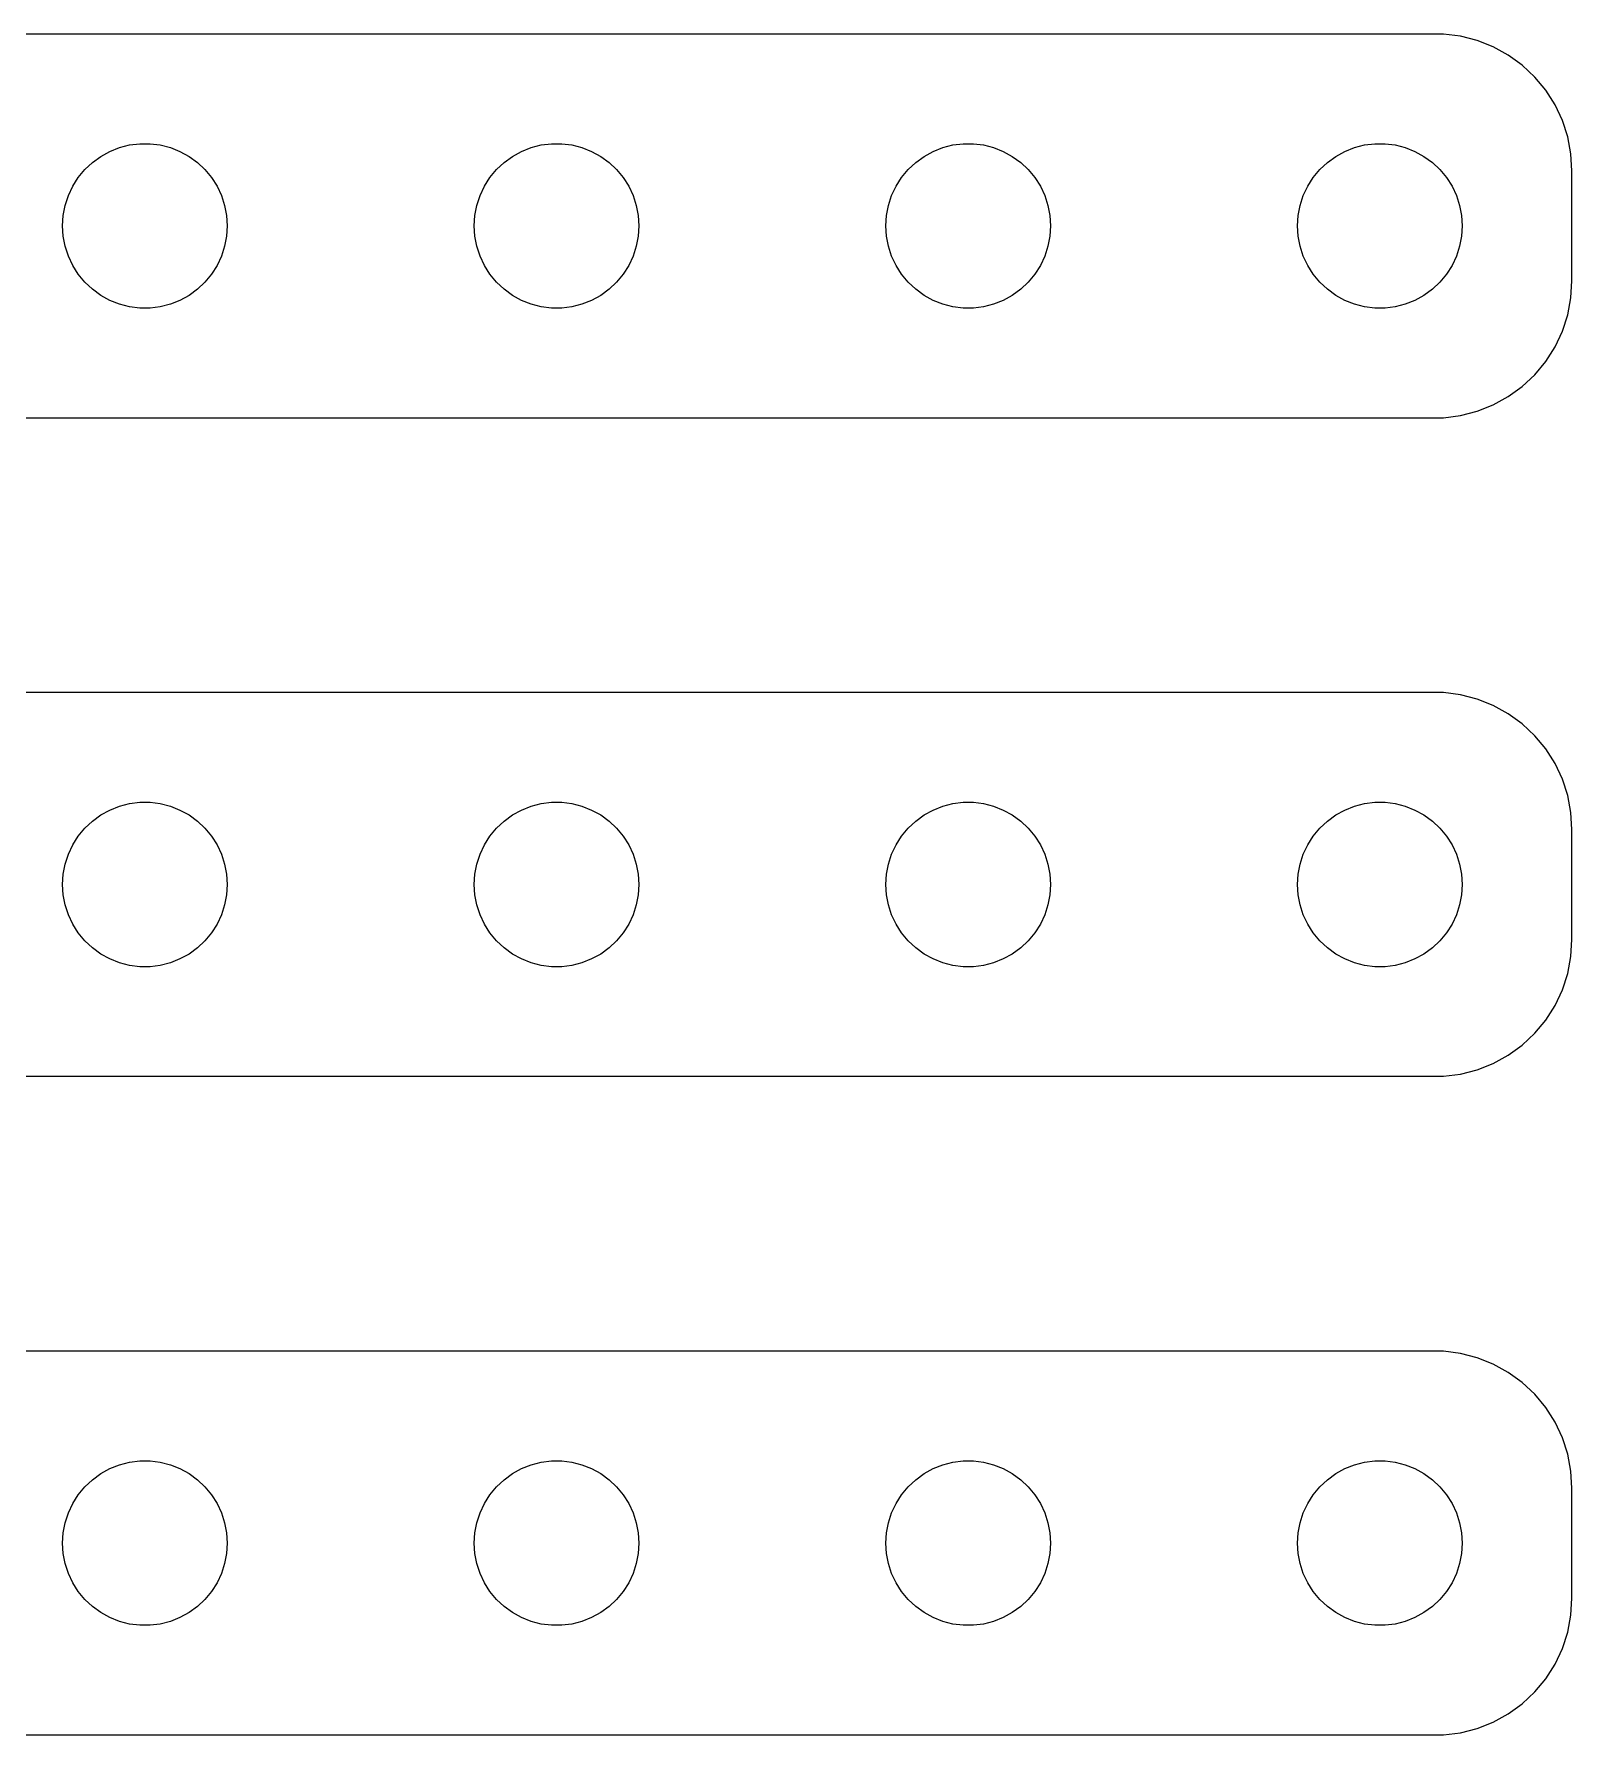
# Model space of a CAD drawing. Header units: metres. Extents: x -52 to 52, y 41 to 103.
# Drawn here: x -4 to 52, y 41 to 103 of the extents above; entities that cross this region are included whole.
import ezdxf

# ---------------------------------------------------------------- set-up
doc = ezdxf.new("R2010")
doc.units = ezdxf.units.M

msp = doc.modelspace()

# ---------------------------------------------------------------- linework, layer by layer
for p, q in [((47.3139, 102.99), (-47.3139, 102.99)), ((47.9369, 102.911), (47.3139, 102.99)), ((48.5451, 102.755), (47.9369, 102.911)), ((49.1289, 102.524), (48.5451, 102.755)), ((49.6791, 102.222), (49.1289, 102.524)), ((50.1871, 101.853), (49.6791, 102.222)), ((50.6448, 101.423), (50.1871, 101.853)), ((51.0451, 100.939), (50.6448, 101.423)), ((51.3815, 100.409), (51.0451, 100.939)), ((51.6489, 99.8406), (51.3815, 100.409)), ((51.8429, 99.2434), (51.6489, 99.8406)), ((51.9606, 98.6267), (51.8429, 99.2434)), ((-1.60747, 98.533), (-1.27733, 98.7145)), ((-1.27733, 98.7145), (-0.92705, 98.8532)), ((-0.92705, 98.8532), (-0.56213, 98.9469)), ((-0.56213, 98.9469), (-0.18837, 98.9941)), ((-0.18837, 98.9941), (0.18837, 98.9941)), ((0.18837, 98.9941), (0.56213, 98.9469)), ((0.56213, 98.9469), (0.92705, 98.8532)), ((0.92705, 98.8532), (1.27733, 98.7145)), ((1.27733, 98.7145), (1.60747, 98.533)), ((13.3925, 98.533), (13.7227, 98.7145)), ((13.7227, 98.7145), (14.0729, 98.8532)), ((14.0729, 98.8532), (14.4379, 98.9469)), ((14.4379, 98.9469), (14.8116, 98.9941)), ((14.8116, 98.9941), (15.1884, 98.9941)), ((15.1884, 98.9941), (15.5621, 98.9469)), ((15.5621, 98.9469), (15.927, 98.8532)), ((15.927, 98.8532), (16.2773, 98.7145)), ((16.2773, 98.7145), (16.6075, 98.533)), ((28.3925, 98.533), (28.7227, 98.7145)), ((28.7227, 98.7145), (29.0729, 98.8532)), ((29.0729, 98.8532), (29.4379, 98.9469)), ((29.4379, 98.9469), (29.8116, 98.9941)), ((29.8116, 98.9941), (30.1884, 98.9941)), ((30.1884, 98.9941), (30.5621, 98.9469)), ((30.5621, 98.9469), (30.927, 98.8532)), ((30.927, 98.8532), (31.2773, 98.7145)), ((31.2773, 98.7145), (31.6075, 98.533)), ((43.3925, 98.533), (43.7227, 98.7145)), ((43.7227, 98.7145), (44.0729, 98.8532)), ((44.0729, 98.8532), (44.4379, 98.9469)), ((44.4379, 98.9469), (44.8116, 98.9941)), ((44.8116, 98.9941), (45.1884, 98.9941)), ((45.1884, 98.9941), (45.5621, 98.9469)), ((45.5621, 98.9469), (45.927, 98.8532)), ((45.927, 98.8532), (46.2773, 98.7145)), ((46.2773, 98.7145), (46.6075, 98.533)), ((52, 98), (51.9606, 98.6267)), ((-2.42705, 97.7634), (-2.1869, 98.0536)), ((-2.1869, 98.0536), (-1.91226, 98.3115)), ((-1.91226, 98.3115), (-1.60747, 98.533)), ((1.60747, 98.533), (1.91226, 98.3115)), ((1.91226, 98.3115), (2.1869, 98.0536)), ((2.1869, 98.0536), (2.42705, 97.7634)), ((12.5729, 97.7634), (12.8131, 98.0536)), ((12.8131, 98.0536), (13.0877, 98.3115)), ((13.0877, 98.3115), (13.3925, 98.533)), ((16.6075, 98.533), (16.9123, 98.3115)), ((16.9123, 98.3115), (17.1869, 98.0536)), ((17.1869, 98.0536), (17.427, 97.7634)), ((27.5729, 97.7634), (27.8131, 98.0536)), ((27.8131, 98.0536), (28.0877, 98.3115)), ((28.0877, 98.3115), (28.3925, 98.533)), ((31.6075, 98.533), (31.9123, 98.3115)), ((31.9123, 98.3115), (32.1869, 98.0536)), ((32.1869, 98.0536), (32.427, 97.7634)), ((42.5729, 97.7634), (42.8131, 98.0536)), ((42.8131, 98.0536), (43.0877, 98.3115)), ((43.0877, 98.3115), (43.3925, 98.533)), ((46.6075, 98.533), (46.9123, 98.3115)), ((46.9123, 98.3115), (47.1869, 98.0536)), ((47.1869, 98.0536), (47.427, 97.7634)), ((52, 94), (52, 98)), ((-2.78932, 97.1044), (-2.62891, 97.4453)), ((-2.62891, 97.4453), (-2.42705, 97.7634)), ((2.42705, 97.7634), (2.62891, 97.4453)), ((2.62891, 97.4453), (2.78932, 97.1044)), ((12.2107, 97.1044), (12.3711, 97.4453)), ((12.3711, 97.4453), (12.5729, 97.7634)), ((17.427, 97.7634), (17.6289, 97.4453)), ((17.6289, 97.4453), (17.7893, 97.1044)), ((27.2107, 97.1044), (27.3711, 97.4453)), ((27.3711, 97.4453), (27.5729, 97.7634)), ((32.427, 97.7634), (32.6289, 97.4453)), ((32.6289, 97.4453), (32.7893, 97.1044)), ((42.2107, 97.1044), (42.3711, 97.4453)), ((42.3711, 97.4453), (42.5729, 97.7634)), ((47.427, 97.7634), (47.6289, 97.4453)), ((47.6289, 97.4453), (47.7893, 97.1044)), ((-2.97633, 96.376), (-2.90575, 96.7461)), ((-2.90575, 96.7461), (-2.78932, 97.1044)), ((2.78932, 97.1044), (2.90575, 96.7461)), ((2.90575, 96.7461), (2.97633, 96.376)), ((12.0237, 96.376), (12.0942, 96.7461)), ((12.0942, 96.7461), (12.2107, 97.1044)), ((17.7893, 97.1044), (17.9057, 96.7461)), ((17.9057, 96.7461), (17.9763, 96.376)), ((27.0237, 96.376), (27.0942, 96.7461)), ((27.0942, 96.7461), (27.2107, 97.1044)), ((32.7893, 97.1044), (32.9057, 96.7461)), ((32.9057, 96.7461), (32.9763, 96.376)), ((42.0237, 96.376), (42.0942, 96.7461)), ((42.0942, 96.7461), (42.2107, 97.1044)), ((47.7893, 97.1044), (47.9057, 96.7461)), ((47.9057, 96.7461), (47.9763, 96.376)), ((-3, 96), (-2.97633, 96.376)), ((2.97633, 96.376), (3, 96)), ((12, 96), (12.0237, 96.376)), ((17.9763, 96.376), (18, 96)), ((27, 96), (27.0237, 96.376)), ((32.9763, 96.376), (33, 96)), ((42, 96), (42.0237, 96.376)), ((47.9763, 96.376), (48, 96)), ((-2.97633, 95.624), (-3, 96)), ((-2.90575, 95.2539), (-2.97633, 95.624)), ((2.97633, 95.624), (2.90575, 95.2539)), ((3, 96), (2.97633, 95.624)), ((12.0237, 95.624), (12, 96)), ((12.0942, 95.2539), (12.0237, 95.624)), ((17.9763, 95.624), (17.9057, 95.2539)), ((18, 96), (17.9763, 95.624)), ((27.0237, 95.624), (27, 96)), ((27.0942, 95.2539), (27.0237, 95.624)), ((32.9763, 95.624), (32.9057, 95.2539)), ((33, 96), (32.9763, 95.624)), ((42.0237, 95.624), (42, 96)), ((42.0942, 95.2539), (42.0237, 95.624)), ((47.9763, 95.624), (47.9057, 95.2539)), ((48, 96), (47.9763, 95.624)), ((-2.78932, 94.8956), (-2.90575, 95.2539)), ((-2.62891, 94.5547), (-2.78932, 94.8956)), ((2.78932, 94.8956), (2.62891, 94.5547)), ((2.90575, 95.2539), (2.78932, 94.8956)), ((12.2107, 94.8956), (12.0942, 95.2539)), ((12.3711, 94.5547), (12.2107, 94.8956)), ((17.7893, 94.8956), (17.6289, 94.5547)), ((17.9057, 95.2539), (17.7893, 94.8956)), ((27.2107, 94.8956), (27.0942, 95.2539)), ((27.3711, 94.5547), (27.2107, 94.8956)), ((32.7893, 94.8956), (32.6289, 94.5547)), ((32.9057, 95.2539), (32.7893, 94.8956)), ((42.2107, 94.8956), (42.0942, 95.2539)), ((42.3711, 94.5547), (42.2107, 94.8956)), ((47.7893, 94.8956), (47.6289, 94.5547)), ((47.9057, 95.2539), (47.7893, 94.8956)), ((-2.42705, 94.2366), (-2.62891, 94.5547)), ((-2.1869, 93.9464), (-2.42705, 94.2366)), ((2.42705, 94.2366), (2.1869, 93.9464)), ((2.62891, 94.5547), (2.42705, 94.2366)), ((12.5729, 94.2366), (12.3711, 94.5547)), ((12.8131, 93.9464), (12.5729, 94.2366)), ((17.427, 94.2366), (17.1869, 93.9464)), ((17.6289, 94.5547), (17.427, 94.2366)), ((27.5729, 94.2366), (27.3711, 94.5547)), ((27.8131, 93.9464), (27.5729, 94.2366)), ((32.427, 94.2366), (32.1869, 93.9464)), ((32.6289, 94.5547), (32.427, 94.2366)), ((42.5729, 94.2366), (42.3711, 94.5547)), ((42.8131, 93.9464), (42.5729, 94.2366)), ((47.427, 94.2366), (47.1869, 93.9464)), ((47.6289, 94.5547), (47.427, 94.2366)), ((-1.91226, 93.6885), (-2.1869, 93.9464)), ((-1.60747, 93.467), (-1.91226, 93.6885)), ((1.91226, 93.6885), (1.60747, 93.467)), ((2.1869, 93.9464), (1.91226, 93.6885)), ((13.0877, 93.6885), (12.8131, 93.9464)), ((13.3925, 93.467), (13.0877, 93.6885)), ((16.9123, 93.6885), (16.6075, 93.467)), ((17.1869, 93.9464), (16.9123, 93.6885)), ((28.0877, 93.6885), (27.8131, 93.9464)), ((28.3925, 93.467), (28.0877, 93.6885)), ((31.9123, 93.6885), (31.6075, 93.467)), ((32.1869, 93.9464), (31.9123, 93.6885)), ((43.0877, 93.6885), (42.8131, 93.9464)), ((43.3925, 93.467), (43.0877, 93.6885)), ((46.9123, 93.6885), (46.6075, 93.467)), ((47.1869, 93.9464), (46.9123, 93.6885)), ((51.9606, 93.3733), (52, 94)), ((-1.27733, 93.2855), (-1.60747, 93.467)), ((-0.92705, 93.1468), (-1.27733, 93.2855)), ((-0.56213, 93.0531), (-0.92705, 93.1468)), ((-0.18837, 93.0059), (-0.56213, 93.0531)), ((0.18837, 93.0059), (-0.18837, 93.0059)), ((0.56213, 93.0531), (0.18837, 93.0059)), ((0.92705, 93.1468), (0.56213, 93.0531)), ((1.27733, 93.2855), (0.92705, 93.1468)), ((1.60747, 93.467), (1.27733, 93.2855)), ((13.7227, 93.2855), (13.3925, 93.467)), ((14.0729, 93.1468), (13.7227, 93.2855)), ((14.4379, 93.0531), (14.0729, 93.1468)), ((14.8116, 93.0059), (14.4379, 93.0531)), ((15.1884, 93.0059), (14.8116, 93.0059)), ((15.5621, 93.0531), (15.1884, 93.0059)), ((15.927, 93.1468), (15.5621, 93.0531)), ((16.2773, 93.2855), (15.927, 93.1468)), ((16.6075, 93.467), (16.2773, 93.2855)), ((28.7227, 93.2855), (28.3925, 93.467)), ((29.0729, 93.1468), (28.7227, 93.2855)), ((29.4379, 93.0531), (29.0729, 93.1468)), ((29.8116, 93.0059), (29.4379, 93.0531)), ((30.1884, 93.0059), (29.8116, 93.0059)), ((30.5621, 93.0531), (30.1884, 93.0059)), ((30.927, 93.1468), (30.5621, 93.0531)), ((31.2773, 93.2855), (30.927, 93.1468)), ((31.6075, 93.467), (31.2773, 93.2855)), ((43.7227, 93.2855), (43.3925, 93.467)), ((44.0729, 93.1468), (43.7227, 93.2855)), ((44.4379, 93.0531), (44.0729, 93.1468)), ((44.8116, 93.0059), (44.4379, 93.0531)), ((45.1884, 93.0059), (44.8116, 93.0059)), ((45.5621, 93.0531), (45.1884, 93.0059)), ((45.927, 93.1468), (45.5621, 93.0531)), ((46.2773, 93.2855), (45.927, 93.1468)), ((46.6075, 93.467), (46.2773, 93.2855)), ((51.8429, 92.7566), (51.9606, 93.3733)), ((51.6489, 92.1594), (51.8429, 92.7566)), ((51.3815, 91.5912), (51.6489, 92.1594)), ((51.0451, 91.0611), (51.3815, 91.5912)), ((50.1871, 90.1474), (50.6448, 90.5773)), ((50.6448, 90.5773), (51.0451, 91.0611)), ((49.6791, 89.7784), (50.1871, 90.1474)), ((48.5451, 89.2447), (49.1289, 89.4759)), ((49.1289, 89.4759), (49.6791, 89.7784)), ((-47.3139, 89.0099), (47.3139, 89.0099)), ((47.3139, 89.0099), (47.9369, 89.0886)), ((47.9369, 89.0886), (48.5451, 89.2447)), ((47.3139, 78.9901), (-47.3139, 78.9901)), ((47.9369, 78.9114), (47.3139, 78.9901)), ((48.5451, 78.7553), (47.9369, 78.9114)), ((49.1289, 78.5241), (48.5451, 78.7553)), ((49.6791, 78.2216), (49.1289, 78.5241)), ((50.1871, 77.8526), (49.6791, 78.2216)), ((50.6448, 77.4227), (50.1871, 77.8526)), ((51.0451, 76.9389), (50.6448, 77.4227)), ((51.3815, 76.4088), (51.0451, 76.9389)), ((51.6489, 75.8406), (51.3815, 76.4088)), ((51.8429, 75.2434), (51.6489, 75.8406)), ((51.9606, 74.6267), (51.8429, 75.2434)), ((-1.91226, 74.3115), (-1.60747, 74.533)), ((-1.60747, 74.533), (-1.27733, 74.7145)), ((-1.27733, 74.7145), (-0.92705, 74.8532)), ((-0.92705, 74.8532), (-0.56213, 74.9469)), ((-0.56213, 74.9469), (-0.18837, 74.9941)), ((-0.18837, 74.9941), (0.18837, 74.9941)), ((0.18837, 74.9941), (0.56213, 74.9469)), ((0.56213, 74.9469), (0.92705, 74.8532)), ((0.92705, 74.8532), (1.27733, 74.7145)), ((1.27733, 74.7145), (1.60747, 74.533)), ((1.60747, 74.533), (1.91226, 74.3115)), ((13.0877, 74.3115), (13.3925, 74.533)), ((13.3925, 74.533), (13.7227, 74.7145)), ((13.7227, 74.7145), (14.0729, 74.8532)), ((14.0729, 74.8532), (14.4379, 74.9469)), ((14.4379, 74.9469), (14.8116, 74.9941)), ((14.8116, 74.9941), (15.1884, 74.9941)), ((15.1884, 74.9941), (15.5621, 74.9469)), ((15.5621, 74.9469), (15.927, 74.8532)), ((15.927, 74.8532), (16.2773, 74.7145)), ((16.2773, 74.7145), (16.6075, 74.533)), ((16.6075, 74.533), (16.9123, 74.3115)), ((28.0877, 74.3115), (28.3925, 74.533)), ((28.3925, 74.533), (28.7227, 74.7145)), ((28.7227, 74.7145), (29.0729, 74.8532)), ((29.0729, 74.8532), (29.4379, 74.9469)), ((29.4379, 74.9469), (29.8116, 74.9941)), ((29.8116, 74.9941), (30.1884, 74.9941)), ((30.1884, 74.9941), (30.5621, 74.9469)), ((30.5621, 74.9469), (30.927, 74.8532)), ((30.927, 74.8532), (31.2773, 74.7145)), ((31.2773, 74.7145), (31.6075, 74.533)), ((31.6075, 74.533), (31.9123, 74.3115)), ((43.0877, 74.3115), (43.3925, 74.533)), ((43.3925, 74.533), (43.7227, 74.7145)), ((43.7227, 74.7145), (44.0729, 74.8532)), ((44.0729, 74.8532), (44.4379, 74.9469)), ((44.4379, 74.9469), (44.8116, 74.9941)), ((44.8116, 74.9941), (45.1884, 74.9941)), ((45.1884, 74.9941), (45.5621, 74.9469)), ((45.5621, 74.9469), (45.927, 74.8532)), ((45.927, 74.8532), (46.2773, 74.7145)), ((46.2773, 74.7145), (46.6075, 74.533)), ((46.6075, 74.533), (46.9123, 74.3115)), ((52, 74), (51.9606, 74.6267)), ((-2.62891, 73.4453), (-2.42705, 73.7634)), ((-2.42705, 73.7634), (-2.1869, 74.0536)), ((-2.1869, 74.0536), (-1.91226, 74.3115)), ((1.91226, 74.3115), (2.1869, 74.0536)), ((2.1869, 74.0536), (2.42705, 73.7634)), ((2.42705, 73.7634), (2.62891, 73.4453)), ((12.3711, 73.4453), (12.5729, 73.7634)), ((12.5729, 73.7634), (12.8131, 74.0536)), ((12.8131, 74.0536), (13.0877, 74.3115)), ((16.9123, 74.3115), (17.1869, 74.0536)), ((17.1869, 74.0536), (17.427, 73.7634)), ((17.427, 73.7634), (17.6289, 73.4453)), ((27.3711, 73.4453), (27.5729, 73.7634)), ((27.5729, 73.7634), (27.8131, 74.0536)), ((27.8131, 74.0536), (28.0877, 74.3115)), ((31.9123, 74.3115), (32.1869, 74.0536)), ((32.1869, 74.0536), (32.427, 73.7634)), ((32.427, 73.7634), (32.6289, 73.4453)), ((42.3711, 73.4453), (42.5729, 73.7634)), ((42.5729, 73.7634), (42.8131, 74.0536)), ((42.8131, 74.0536), (43.0877, 74.3115)), ((46.9123, 74.3115), (47.1869, 74.0536)), ((47.1869, 74.0536), (47.427, 73.7634)), ((47.427, 73.7634), (47.6289, 73.4453)), ((52, 70), (52, 74)), ((-2.78932, 73.1044), (-2.62891, 73.4453)), ((2.62891, 73.4453), (2.78932, 73.1044)), ((12.2107, 73.1044), (12.3711, 73.4453)), ((17.6289, 73.4453), (17.7893, 73.1044)), ((27.2107, 73.1044), (27.3711, 73.4453)), ((32.6289, 73.4453), (32.7893, 73.1044)), ((42.2107, 73.1044), (42.3711, 73.4453)), ((47.6289, 73.4453), (47.7893, 73.1044)), ((-2.97633, 72.376), (-2.90575, 72.7461)), ((-2.90575, 72.7461), (-2.78932, 73.1044)), ((2.78932, 73.1044), (2.90575, 72.7461)), ((2.90575, 72.7461), (2.97633, 72.376)), ((12.0237, 72.376), (12.0942, 72.7461)), ((12.0942, 72.7461), (12.2107, 73.1044)), ((17.7893, 73.1044), (17.9057, 72.7461)), ((17.9057, 72.7461), (17.9763, 72.376)), ((27.0237, 72.376), (27.0942, 72.7461)), ((27.0942, 72.7461), (27.2107, 73.1044)), ((32.7893, 73.1044), (32.9057, 72.7461)), ((32.9057, 72.7461), (32.9763, 72.376)), ((42.0237, 72.376), (42.0942, 72.7461)), ((42.0942, 72.7461), (42.2107, 73.1044)), ((47.7893, 73.1044), (47.9057, 72.7461)), ((47.9057, 72.7461), (47.9763, 72.376)), ((-3, 72), (-2.97633, 72.376)), ((-2.97633, 71.624), (-3, 72)), ((2.97633, 72.376), (3, 72)), ((3, 72), (2.97633, 71.624)), ((12, 72), (12.0237, 72.376)), ((12.0237, 71.624), (12, 72)), ((17.9763, 72.376), (18, 72)), ((18, 72), (17.9763, 71.624)), ((27, 72), (27.0237, 72.376)), ((27.0237, 71.624), (27, 72)), ((32.9763, 72.376), (33, 72)), ((33, 72), (32.9763, 71.624)), ((42, 72), (42.0237, 72.376)), ((42.0237, 71.624), (42, 72)), ((47.9763, 72.376), (48, 72)), ((48, 72), (47.9763, 71.624)), ((-2.90575, 71.2539), (-2.97633, 71.624)), ((2.97633, 71.624), (2.90575, 71.2539)), ((12.0942, 71.2539), (12.0237, 71.624)), ((17.9763, 71.624), (17.9057, 71.2539)), ((27.0942, 71.2539), (27.0237, 71.624)), ((32.9763, 71.624), (32.9057, 71.2539)), ((42.0942, 71.2539), (42.0237, 71.624)), ((47.9763, 71.624), (47.9057, 71.2539)), ((-2.78932, 70.8956), (-2.90575, 71.2539)), ((-2.62891, 70.5547), (-2.78932, 70.8956)), ((2.78932, 70.8956), (2.62891, 70.5547)), ((2.90575, 71.2539), (2.78932, 70.8956)), ((12.2107, 70.8956), (12.0942, 71.2539)), ((12.3711, 70.5547), (12.2107, 70.8956)), ((17.7893, 70.8956), (17.6289, 70.5547)), ((17.9057, 71.2539), (17.7893, 70.8956)), ((27.2107, 70.8956), (27.0942, 71.2539)), ((27.3711, 70.5547), (27.2107, 70.8956)), ((32.7893, 70.8956), (32.6289, 70.5547)), ((32.9057, 71.2539), (32.7893, 70.8956)), ((42.2107, 70.8956), (42.0942, 71.2539)), ((42.3711, 70.5547), (42.2107, 70.8956)), ((47.7893, 70.8956), (47.6289, 70.5547)), ((47.9057, 71.2539), (47.7893, 70.8956)), ((-2.42705, 70.2366), (-2.62891, 70.5547)), ((-2.1869, 69.9464), (-2.42705, 70.2366)), ((2.42705, 70.2366), (2.1869, 69.9464)), ((2.62891, 70.5547), (2.42705, 70.2366)), ((12.5729, 70.2366), (12.3711, 70.5547)), ((12.8131, 69.9464), (12.5729, 70.2366)), ((17.427, 70.2366), (17.1869, 69.9464)), ((17.6289, 70.5547), (17.427, 70.2366)), ((27.5729, 70.2366), (27.3711, 70.5547)), ((27.8131, 69.9464), (27.5729, 70.2366)), ((32.427, 70.2366), (32.1869, 69.9464)), ((32.6289, 70.5547), (32.427, 70.2366)), ((42.5729, 70.2366), (42.3711, 70.5547)), ((42.8131, 69.9464), (42.5729, 70.2366)), ((47.427, 70.2366), (47.1869, 69.9464)), ((47.6289, 70.5547), (47.427, 70.2366)), ((-1.91226, 69.6885), (-2.1869, 69.9464)), ((-1.60747, 69.467), (-1.91226, 69.6885)), ((-1.27733, 69.2855), (-1.60747, 69.467)), ((1.60747, 69.467), (1.27733, 69.2855)), ((1.91226, 69.6885), (1.60747, 69.467)), ((2.1869, 69.9464), (1.91226, 69.6885)), ((13.0877, 69.6885), (12.8131, 69.9464)), ((13.3925, 69.467), (13.0877, 69.6885)), ((13.7227, 69.2855), (13.3925, 69.467)), ((16.6075, 69.467), (16.2773, 69.2855)), ((16.9123, 69.6885), (16.6075, 69.467)), ((17.1869, 69.9464), (16.9123, 69.6885)), ((28.0877, 69.6885), (27.8131, 69.9464)), ((28.3925, 69.467), (28.0877, 69.6885)), ((28.7227, 69.2855), (28.3925, 69.467)), ((31.6075, 69.467), (31.2773, 69.2855)), ((31.9123, 69.6885), (31.6075, 69.467)), ((32.1869, 69.9464), (31.9123, 69.6885)), ((43.0877, 69.6885), (42.8131, 69.9464)), ((43.3925, 69.467), (43.0877, 69.6885)), ((43.7227, 69.2855), (43.3925, 69.467)), ((46.6075, 69.467), (46.2773, 69.2855)), ((46.9123, 69.6885), (46.6075, 69.467)), ((47.1869, 69.9464), (46.9123, 69.6885)), ((51.9606, 69.3733), (52, 70)), ((-0.92705, 69.1468), (-1.27733, 69.2855)), ((-0.56213, 69.0531), (-0.92705, 69.1468)), ((-0.18837, 69.0059), (-0.56213, 69.0531)), ((0.18837, 69.0059), (-0.18837, 69.0059)), ((0.56213, 69.0531), (0.18837, 69.0059)), ((0.92705, 69.1468), (0.56213, 69.0531)), ((1.27733, 69.2855), (0.92705, 69.1468)), ((14.0729, 69.1468), (13.7227, 69.2855)), ((14.4379, 69.0531), (14.0729, 69.1468)), ((14.8116, 69.0059), (14.4379, 69.0531)), ((15.1884, 69.0059), (14.8116, 69.0059)), ((15.5621, 69.0531), (15.1884, 69.0059)), ((15.927, 69.1468), (15.5621, 69.0531)), ((16.2773, 69.2855), (15.927, 69.1468)), ((29.0729, 69.1468), (28.7227, 69.2855)), ((29.4379, 69.0531), (29.0729, 69.1468)), ((29.8116, 69.0059), (29.4379, 69.0531)), ((30.1884, 69.0059), (29.8116, 69.0059)), ((30.5621, 69.0531), (30.1884, 69.0059)), ((30.927, 69.1468), (30.5621, 69.0531)), ((31.2773, 69.2855), (30.927, 69.1468)), ((44.0729, 69.1468), (43.7227, 69.2855)), ((44.4379, 69.0531), (44.0729, 69.1468)), ((44.8116, 69.0059), (44.4379, 69.0531)), ((45.1884, 69.0059), (44.8116, 69.0059)), ((45.5621, 69.0531), (45.1884, 69.0059)), ((45.927, 69.1468), (45.5621, 69.0531)), ((46.2773, 69.2855), (45.927, 69.1468)), ((51.8429, 68.7566), (51.9606, 69.3733)), ((51.6489, 68.1594), (51.8429, 68.7566)), ((51.0451, 67.0611), (51.3815, 67.5912)), ((51.3815, 67.5912), (51.6489, 68.1594)), ((50.6448, 66.5773), (51.0451, 67.0611)), ((50.1871, 66.1474), (50.6448, 66.5773)), ((49.1289, 65.4759), (49.6791, 65.7784)), ((49.6791, 65.7784), (50.1871, 66.1474)), ((47.3139, 65.0099), (47.9369, 65.0886)), ((47.9369, 65.0886), (48.5451, 65.2447)), ((48.5451, 65.2447), (49.1289, 65.4759)), ((-47.3139, 65.0099), (47.3139, 65.0099)), ((47.3139, 54.9901), (-47.3139, 54.9901)), ((47.9369, 54.9114), (47.3139, 54.9901)), ((48.5451, 54.7553), (47.9369, 54.9114)), ((49.1289, 54.5241), (48.5451, 54.7553)), ((49.6791, 54.2216), (49.1289, 54.5241)), ((50.1871, 53.8526), (49.6791, 54.2216)), ((50.6448, 53.4227), (50.1871, 53.8526)), ((51.0451, 52.9389), (50.6448, 53.4227)), ((51.3815, 52.4088), (51.0451, 52.9389)), ((51.6489, 51.8406), (51.3815, 52.4088)), ((51.8429, 51.2434), (51.6489, 51.8406)), ((-1.27733, 50.7145), (-0.92705, 50.8532)), ((-0.92705, 50.8532), (-0.56213, 50.9469)), ((-0.56213, 50.9469), (-0.18837, 50.9941)), ((-0.18837, 50.9941), (0.18837, 50.9941)), ((0.18837, 50.9941), (0.56213, 50.9469)), ((0.56213, 50.9469), (0.92705, 50.8532)), ((0.92705, 50.8532), (1.27733, 50.7145)), ((13.7227, 50.7145), (14.0729, 50.8532)), ((14.0729, 50.8532), (14.4379, 50.9469)), ((14.4379, 50.9469), (14.8116, 50.9941)), ((14.8116, 50.9941), (15.1884, 50.9941)), ((15.1884, 50.9941), (15.5621, 50.9469)), ((15.5621, 50.9469), (15.927, 50.8532)), ((15.927, 50.8532), (16.2773, 50.7145)), ((28.7227, 50.7145), (29.0729, 50.8532)), ((29.0729, 50.8532), (29.4379, 50.9469)), ((29.4379, 50.9469), (29.8116, 50.9941)), ((29.8116, 50.9941), (30.1884, 50.9941)), ((30.1884, 50.9941), (30.5621, 50.9469)), ((30.5621, 50.9469), (30.927, 50.8532)), ((30.927, 50.8532), (31.2773, 50.7145)), ((43.7227, 50.7145), (44.0729, 50.8532)), ((44.0729, 50.8532), (44.4379, 50.9469)), ((44.4379, 50.9469), (44.8116, 50.9941)), ((44.8116, 50.9941), (45.1884, 50.9941)), ((45.1884, 50.9941), (45.5621, 50.9469)), ((45.5621, 50.9469), (45.927, 50.8532)), ((45.927, 50.8532), (46.2773, 50.7145)), ((51.9606, 50.6267), (51.8429, 51.2434)), ((-2.1869, 50.0536), (-1.91226, 50.3115)), ((-1.91226, 50.3115), (-1.60747, 50.533)), ((-1.60747, 50.533), (-1.27733, 50.7145)), ((1.27733, 50.7145), (1.60747, 50.533)), ((1.60747, 50.533), (1.91226, 50.3115)), ((1.91226, 50.3115), (2.1869, 50.0536)), ((12.8131, 50.0536), (13.0877, 50.3115)), ((13.0877, 50.3115), (13.3925, 50.533)), ((13.3925, 50.533), (13.7227, 50.7145)), ((16.2773, 50.7145), (16.6075, 50.533)), ((16.6075, 50.533), (16.9123, 50.3115)), ((16.9123, 50.3115), (17.1869, 50.0536)), ((27.8131, 50.0536), (28.0877, 50.3115)), ((28.0877, 50.3115), (28.3925, 50.533)), ((28.3925, 50.533), (28.7227, 50.7145)), ((31.2773, 50.7145), (31.6075, 50.533)), ((31.6075, 50.533), (31.9123, 50.3115)), ((31.9123, 50.3115), (32.1869, 50.0536)), ((42.8131, 50.0536), (43.0877, 50.3115)), ((43.0877, 50.3115), (43.3925, 50.533)), ((43.3925, 50.533), (43.7227, 50.7145)), ((46.2773, 50.7145), (46.6075, 50.533)), ((46.6075, 50.533), (46.9123, 50.3115)), ((46.9123, 50.3115), (47.1869, 50.0536)), ((52, 50), (51.9606, 50.6267)), ((-2.62891, 49.4453), (-2.42705, 49.7634)), ((-2.42705, 49.7634), (-2.1869, 50.0536)), ((2.1869, 50.0536), (2.42705, 49.7634)), ((2.42705, 49.7634), (2.62891, 49.4453)), ((12.3711, 49.4453), (12.5729, 49.7634)), ((12.5729, 49.7634), (12.8131, 50.0536)), ((17.1869, 50.0536), (17.427, 49.7634)), ((17.427, 49.7634), (17.6289, 49.4453)), ((27.3711, 49.4453), (27.5729, 49.7634)), ((27.5729, 49.7634), (27.8131, 50.0536)), ((32.1869, 50.0536), (32.427, 49.7634)), ((32.427, 49.7634), (32.6289, 49.4453)), ((42.3711, 49.4453), (42.5729, 49.7634)), ((42.5729, 49.7634), (42.8131, 50.0536)), ((47.1869, 50.0536), (47.427, 49.7634)), ((47.427, 49.7634), (47.6289, 49.4453)), ((52, 46), (52, 50)), ((-2.90575, 48.7461), (-2.78932, 49.1044)), ((-2.78932, 49.1044), (-2.62891, 49.4453)), ((2.62891, 49.4453), (2.78932, 49.1044)), ((2.78932, 49.1044), (2.90575, 48.7461)), ((12.0942, 48.7461), (12.2107, 49.1044)), ((12.2107, 49.1044), (12.3711, 49.4453)), ((17.6289, 49.4453), (17.7893, 49.1044)), ((17.7893, 49.1044), (17.9057, 48.7461)), ((27.0942, 48.7461), (27.2107, 49.1044)), ((27.2107, 49.1044), (27.3711, 49.4453)), ((32.6289, 49.4453), (32.7893, 49.1044)), ((32.7893, 49.1044), (32.9057, 48.7461)), ((42.0942, 48.7461), (42.2107, 49.1044)), ((42.2107, 49.1044), (42.3711, 49.4453)), ((47.6289, 49.4453), (47.7893, 49.1044)), ((47.7893, 49.1044), (47.9057, 48.7461)), ((-3, 48), (-2.97633, 48.376)), ((-2.97633, 48.376), (-2.90575, 48.7461)), ((2.90575, 48.7461), (2.97633, 48.376)), ((2.97633, 48.376), (3, 48)), ((12, 48), (12.0237, 48.376)), ((12.0237, 48.376), (12.0942, 48.7461)), ((17.9057, 48.7461), (17.9763, 48.376)), ((17.9763, 48.376), (18, 48)), ((27, 48), (27.0237, 48.376)), ((27.0237, 48.376), (27.0942, 48.7461)), ((32.9057, 48.7461), (32.9763, 48.376)), ((32.9763, 48.376), (33, 48)), ((42, 48), (42.0237, 48.376)), ((42.0237, 48.376), (42.0942, 48.7461)), ((47.9057, 48.7461), (47.9763, 48.376)), ((47.9763, 48.376), (48, 48)), ((-2.97633, 47.624), (-3, 48)), ((3, 48), (2.97633, 47.624)), ((12.0237, 47.624), (12, 48)), ((18, 48), (17.9763, 47.624)), ((27.0237, 47.624), (27, 48)), ((33, 48), (32.9763, 47.624)), ((42.0237, 47.624), (42, 48)), ((48, 48), (47.9763, 47.624)), ((-2.90575, 47.2539), (-2.97633, 47.624)), ((-2.78932, 46.8956), (-2.90575, 47.2539)), ((2.90575, 47.2539), (2.78932, 46.8956)), ((2.97633, 47.624), (2.90575, 47.2539)), ((12.0942, 47.2539), (12.0237, 47.624)), ((12.2107, 46.8956), (12.0942, 47.2539)), ((17.9057, 47.2539), (17.7893, 46.8956)), ((17.9763, 47.624), (17.9057, 47.2539)), ((27.0942, 47.2539), (27.0237, 47.624)), ((27.2107, 46.8956), (27.0942, 47.2539)), ((32.9057, 47.2539), (32.7893, 46.8956)), ((32.9763, 47.624), (32.9057, 47.2539)), ((42.0942, 47.2539), (42.0237, 47.624)), ((42.2107, 46.8956), (42.0942, 47.2539)), ((47.9057, 47.2539), (47.7893, 46.8956)), ((47.9763, 47.624), (47.9057, 47.2539)), ((-2.62891, 46.5547), (-2.78932, 46.8956)), ((-2.42705, 46.2366), (-2.62891, 46.5547)), ((2.62891, 46.5547), (2.42705, 46.2366)), ((2.78932, 46.8956), (2.62891, 46.5547)), ((12.3711, 46.5547), (12.2107, 46.8956)), ((12.5729, 46.2366), (12.3711, 46.5547)), ((17.6289, 46.5547), (17.427, 46.2366)), ((17.7893, 46.8956), (17.6289, 46.5547)), ((27.3711, 46.5547), (27.2107, 46.8956)), ((27.5729, 46.2366), (27.3711, 46.5547)), ((32.6289, 46.5547), (32.427, 46.2366)), ((32.7893, 46.8956), (32.6289, 46.5547)), ((42.3711, 46.5547), (42.2107, 46.8956)), ((42.5729, 46.2366), (42.3711, 46.5547)), ((47.6289, 46.5547), (47.427, 46.2366)), ((47.7893, 46.8956), (47.6289, 46.5547)), ((-2.1869, 45.9464), (-2.42705, 46.2366)), ((-1.91226, 45.6885), (-2.1869, 45.9464)), ((2.1869, 45.9464), (1.91226, 45.6885)), ((2.42705, 46.2366), (2.1869, 45.9464)), ((12.8131, 45.9464), (12.5729, 46.2366)), ((13.0877, 45.6885), (12.8131, 45.9464)), ((17.1869, 45.9464), (16.9123, 45.6885)), ((17.427, 46.2366), (17.1869, 45.9464)), ((27.8131, 45.9464), (27.5729, 46.2366)), ((28.0877, 45.6885), (27.8131, 45.9464)), ((32.1869, 45.9464), (31.9123, 45.6885)), ((32.427, 46.2366), (32.1869, 45.9464)), ((42.8131, 45.9464), (42.5729, 46.2366)), ((43.0877, 45.6885), (42.8131, 45.9464)), ((47.1869, 45.9464), (46.9123, 45.6885)), ((47.427, 46.2366), (47.1869, 45.9464)), ((51.9606, 45.3733), (52, 46)), ((-1.60747, 45.467), (-1.91226, 45.6885)), ((-1.27733, 45.2855), (-1.60747, 45.467)), ((-0.92705, 45.1468), (-1.27733, 45.2855)), ((1.27733, 45.2855), (0.92705, 45.1468)), ((1.60747, 45.467), (1.27733, 45.2855)), ((1.91226, 45.6885), (1.60747, 45.467)), ((13.3925, 45.467), (13.0877, 45.6885)), ((13.7227, 45.2855), (13.3925, 45.467)), ((14.0729, 45.1468), (13.7227, 45.2855)), ((16.2773, 45.2855), (15.927, 45.1468)), ((16.6075, 45.467), (16.2773, 45.2855)), ((16.9123, 45.6885), (16.6075, 45.467)), ((28.3925, 45.467), (28.0877, 45.6885)), ((28.7227, 45.2855), (28.3925, 45.467)), ((29.0729, 45.1468), (28.7227, 45.2855)), ((31.2773, 45.2855), (30.927, 45.1468)), ((31.6075, 45.467), (31.2773, 45.2855)), ((31.9123, 45.6885), (31.6075, 45.467)), ((43.3925, 45.467), (43.0877, 45.6885)), ((43.7227, 45.2855), (43.3925, 45.467)), ((44.0729, 45.1468), (43.7227, 45.2855)), ((46.2773, 45.2855), (45.927, 45.1468)), ((46.6075, 45.467), (46.2773, 45.2855)), ((46.9123, 45.6885), (46.6075, 45.467)), ((51.8429, 44.7566), (51.9606, 45.3733)), ((-0.56213, 45.0531), (-0.92705, 45.1468)), ((-0.18837, 45.0059), (-0.56213, 45.0531)), ((0.18837, 45.0059), (-0.18837, 45.0059)), ((0.56213, 45.0531), (0.18837, 45.0059)), ((0.92705, 45.1468), (0.56213, 45.0531)), ((14.4379, 45.0531), (14.0729, 45.1468)), ((14.8116, 45.0059), (14.4379, 45.0531)), ((15.1884, 45.0059), (14.8116, 45.0059)), ((15.5621, 45.0531), (15.1884, 45.0059)), ((15.927, 45.1468), (15.5621, 45.0531)), ((29.4379, 45.0531), (29.0729, 45.1468)), ((29.8116, 45.0059), (29.4379, 45.0531)), ((30.1884, 45.0059), (29.8116, 45.0059)), ((30.5621, 45.0531), (30.1884, 45.0059)), ((30.927, 45.1468), (30.5621, 45.0531)), ((44.4379, 45.0531), (44.0729, 45.1468)), ((44.8116, 45.0059), (44.4379, 45.0531)), ((45.1884, 45.0059), (44.8116, 45.0059)), ((45.5621, 45.0531), (45.1884, 45.0059)), ((45.927, 45.1468), (45.5621, 45.0531)), ((51.6489, 44.1594), (51.8429, 44.7566)), ((51.3815, 43.5912), (51.6489, 44.1594)), ((51.0451, 43.0611), (51.3815, 43.5912)), ((50.6448, 42.5773), (51.0451, 43.0611)), ((49.6791, 41.7784), (50.1871, 42.1474)), ((50.1871, 42.1474), (50.6448, 42.5773)), ((49.1289, 41.4759), (49.6791, 41.7784)), ((-47.3139, 41.0099), (47.3139, 41.0099)), ((47.3139, 41.0099), (47.9369, 41.0886)), ((47.9369, 41.0886), (48.5451, 41.2447)), ((48.5451, 41.2447), (49.1289, 41.4759))]:
    msp.add_line(p, q)

doc.saveas('drawing.dxf')
